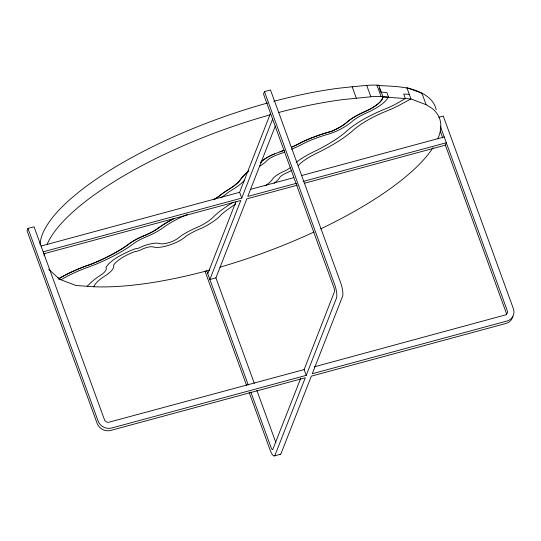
<?xml version="1.0" encoding="UTF-8"?>
<svg xmlns="http://www.w3.org/2000/svg" width="541" height="541" viewBox="0 0 541 541"><rect width="100%" height="100%" fill="white"/><g stroke="black" fill="none" stroke-linecap="round" stroke-linejoin="round"><path stroke-width="0.81" d="M438.717 117.269L443.255 116.038L513.389 308.728A10.786 9.887 21.4 0 1 506.816 321.09L312.285 373.73L342.568 296.319A10.786 2.705 74.9 0 0 340.634 282.679L270.5 89.989L264.454 91.625L263.508 94.033L333.973 287.778A4.26 1.068 74.9 0 1 334.514 291.585L304.137 369.584L108.511 422.325A4.26 3.902 21.4 0 1 104.717 420.398L34.036 226.78L27.99 228.417L27.05 230.818L97.184 423.508A10.786 9.887 21.4 0 0 110.77 430.413L305.3 377.774L275.011 455.184A10.786 2.705 74.9 0 1 269.939 449.564L249.158 392.468M207.758 273.732L235.917 201.759M43.158 251.829L241.719 198.094L239.609 192.312L270.52 113.299M241.719 198.094L272.63 119.081M254.284 383.305L215.913 277.878L246.824 198.865L297.273 185.211M275.308 126.053L247.764 196.457L296.59 183.243M300.749 378.233L272.684 449.632A4.26 1.068 74.9 0 1 271.264 448.063L250.835 392.076M27.99 228.417L98.124 421.101A10.786 9.887 21.4 0 0 111.71 428.012L306.24 375.366L336.522 297.956A10.786 2.705 74.9 0 0 334.581 284.316L264.454 91.625M506.504 314.835A4.26 3.902 21.4 0 0 506.565 313.807L445.378 145.13L446.325 142.729L303.102 181.485M381.27 92.132L386.903 92.531L388.56 97.089L386.098 100.274A34.259 10.644 -20 0 1 369.672 111.5L365.094 113.596A29.748 9.244 -20 0 0 353.516 120.291L351.941 121.637A35.158 10.921 -20 0 1 335.17 131.788L328.306 134.182A47.892 14.878 -20 0 0 306.706 142.013L303.602 143.548A60.876 18.915 -20 0 1 291.619 149.242M87.155 286.29L91.754 281.814A45.059 13.998 -20 0 1 99.787 275.748L102.154 274.199A21.214 6.593 -20 0 0 106.293 268.289L106.029 267.274L107.361 265.421A36.004 11.185 -20 0 1 129.705 250.983L134.952 248.84L137.732 248.38A1.4 0.433 -20 0 0 138.807 248.015L142.182 246.48A16.886 5.248 -20 0 1 159.669 243.504L160.062 243.66A11.557 3.591 -20 0 0 178.023 238.243L181.627 235.491A39.547 12.287 -20 0 1 198.54 226.78L200.407 225.915A34.272 10.644 -20 0 0 213.986 216.38L217.597 213.046A109.106 33.9 -20 0 1 233.239 202.138M274.76 153.745L272.887 154.591A22.35 6.945 -20 0 0 261.81 161.191A20.47 6.357 -20 0 1 260.275 162.767M274.348 153.975L280.346 151.696A54.884 17.048 -20 0 0 284.235 150.236M41.055 246.047L239.609 192.312M250.537 189.357L293.648 177.691M301.783 175.494L444.222 136.947M43.841 253.79L240.772 200.501L209.861 279.514L215.913 277.878M304.597 183.23L445.378 145.13M314.26 366.845L505.673 314.855A4.26 3.902 21.4 0 0 507.512 311.4L440.293 126.154M274.49 455.894L280.536 454.257M388.56 97.089L381.114 96.562A67.368 20.93 -20 0 0 370.856 96.778L342.5 99.645A211.835 65.813 -20 0 0 278.683 112.494M291.836 147.071A54.884 17.048 -20 0 0 302.46 141.857A53.89 16.744 -20 0 1 331.498 131.328A29.16 9.062 -20 0 0 348.052 121.306A35.747 11.104 -20 0 1 364.661 111.689A28.26 8.778 -20 0 0 382.927 96.683L378.781 85.302L376.976 85.18A67.368 20.93 -20 0 0 366.717 85.397L352.144 86.749L356.289 98.124M352.752 86.688L338.355 88.271A211.835 65.813 -20 0 0 273.76 101.323M377.496 85.214L378.781 85.302M378.369 85.532C395.444 86.472 414.196 86.181 428.316 97.285A212.796 66.11 -20 0 1 436.181 109.749M409.294 94.391L403.708 93.992L405.365 98.543L396.918 103.459A40.568 12.605 -20 0 1 388.107 107.767L383.941 109.451A64.785 20.125 -20 0 0 347.971 129.975L345.564 132.112A77.606 24.108 -20 0 1 318.385 149.492L312.684 152.291A48.839 15.175 -20 0 0 296.116 162.388M209.577 270.108A212.796 66.11 -20 0 1 93.796 286.764L75.929 285.486L58.475 278.858L57.921 277.337M437.885 138.753A212.796 66.11 -20 0 0 432.462 108.667L426.092 104.697L410.95 98.949L382.507 96.913A28.26 8.778 -20 0 1 364.249 111.919A35.747 11.104 -20 0 0 347.64 121.536A29.16 9.062 -20 0 1 331.085 131.558A53.89 16.744 -20 0 0 302.047 142.087A54.884 17.048 -20 0 1 291.423 147.301M48.697 269.283L58.888 278.629L61.343 279.562L66.658 276.647A54.188 16.832 -20 0 1 88.934 266.882L96.284 264.082A79.317 24.643 -20 0 0 129.022 246.912L132.944 244.113A26.218 8.142 -20 0 1 143.683 237.905L145.928 236.958A33.853 10.516 -20 0 0 160.745 229.35L163.605 227.315A52.754 16.392 -20 0 1 180.937 217.286L184.806 215.582A115.348 35.834 -20 0 0 187.314 214.513M440.191 130.875L442.714 137.813M426.092 104.697L421.953 93.316L406.812 87.568L410.95 98.949L401.909 103.798A48.453 15.053 -20 0 1 389.29 109.965A56.893 17.677 -20 0 0 354.179 129.394A85.492 26.563 -20 0 1 317.783 152.677A40.954 12.72 -20 0 0 299.788 163.923A24.805 7.709 -20 0 1 298.416 165.431M379.471 88.568L380.857 92.362M376.976 85.18L381.114 96.562M366.717 85.397L370.856 96.778M304.137 369.584L306.24 375.366M256.88 390.44L275.924 442.761M206.635 270.656L248.238 384.942M204.998 271.149L246.561 385.334M512.848 316.316A10.786 9.887 21.4 0 1 505.869 323.498L311.346 376.137L281.063 453.547A10.786 2.705 74.9 0 1 279.805 454.264M284.546 152.116A60.876 18.915 -20 0 1 283.105 152.663L275.105 155.646A16.352 5.079 -20 0 0 267.754 159.859L266.929 160.623A26.468 8.223 -20 0 1 259.606 166.229M273.3 154.361A22.35 6.945 -20 0 0 262.223 160.961A20.47 6.357 -20 0 1 260.688 162.537M247.954 171.632A71.338 22.161 -20 0 0 240.542 179.686A39.926 12.402 -20 0 1 228.755 189.397A48.494 15.067 -20 0 0 221.824 194.097A39.31 12.213 -20 0 1 213.621 199.757M174.337 218.368A58.753 18.252 -20 0 0 157.796 228.532A27.862 8.656 -20 0 1 143.25 236.011A32.217 10.009 -20 0 0 127.5 245.12A73.319 22.776 -20 0 1 91.361 264.069A60.186 18.698 -20 0 0 58.888 278.629M220.748 197.918A45.309 14.08 -20 0 0 225.083 194.834L226.726 193.529A42.496 13.2 -20 0 1 231.791 190.094L234.003 188.721A45.904 14.262 -20 0 0 244.282 180.525M93.796 286.764A37.167 11.544 -20 0 1 106.841 274.774A29.106 9.041 -20 0 0 113.59 265.131A28.105 8.73 -20 0 1 134.188 251.815A9.298 2.888 -20 0 0 142.797 248.921A8.981 2.793 -20 0 1 153.617 247.075A19.476 6.052 -20 0 0 169.84 244.945A19.476 6.052 -20 0 0 185.671 236.437A31.655 9.833 -20 0 1 201.84 228.113A42.157 13.099 -20 0 0 221.742 214.135A101.221 31.446 -20 0 1 235.734 204.025M433.07 147.632A212.796 66.11 -20 0 1 320.691 228.884M314.01 232.028A212.796 66.11 -20 0 1 219.977 267.18M274.165 183.284A40.764 12.666 -20 0 0 279.379 178.084A10.759 3.341 -20 0 1 287.582 172.491A24.805 7.709 -20 0 0 291.903 170.192M265.151 185.921A32.873 10.211 -20 0 0 271.494 180.552L272.38 179.335A18.651 5.795 -20 0 1 284.465 171.098L285.479 170.645A16.92 5.254 -20 0 0 290.612 167.412M44.186 255.907A211.835 65.813 -20 0 1 44.396 253.675M47.182 244.167A211.835 65.813 -20 0 1 270.074 114.834M40.041 244.525A211.835 65.813 -20 0 1 267.504 103.02M58.475 278.858A60.186 18.698 -20 0 1 90.949 264.299A73.319 22.776 -20 0 0 127.088 245.35A32.217 10.009 -20 0 1 142.838 236.241A27.862 8.656 -20 0 0 157.384 228.762A58.753 18.252 -20 0 1 173.925 218.598M283.822 150.466A54.884 17.048 -20 0 1 279.934 151.926M248.765 170.814A71.338 22.161 -20 0 0 240.13 179.916A39.926 12.402 -20 0 1 228.343 189.627A48.494 15.067 -20 0 0 221.411 194.327A39.31 12.213 -20 0 1 214.31 199.325"/></g></svg>
